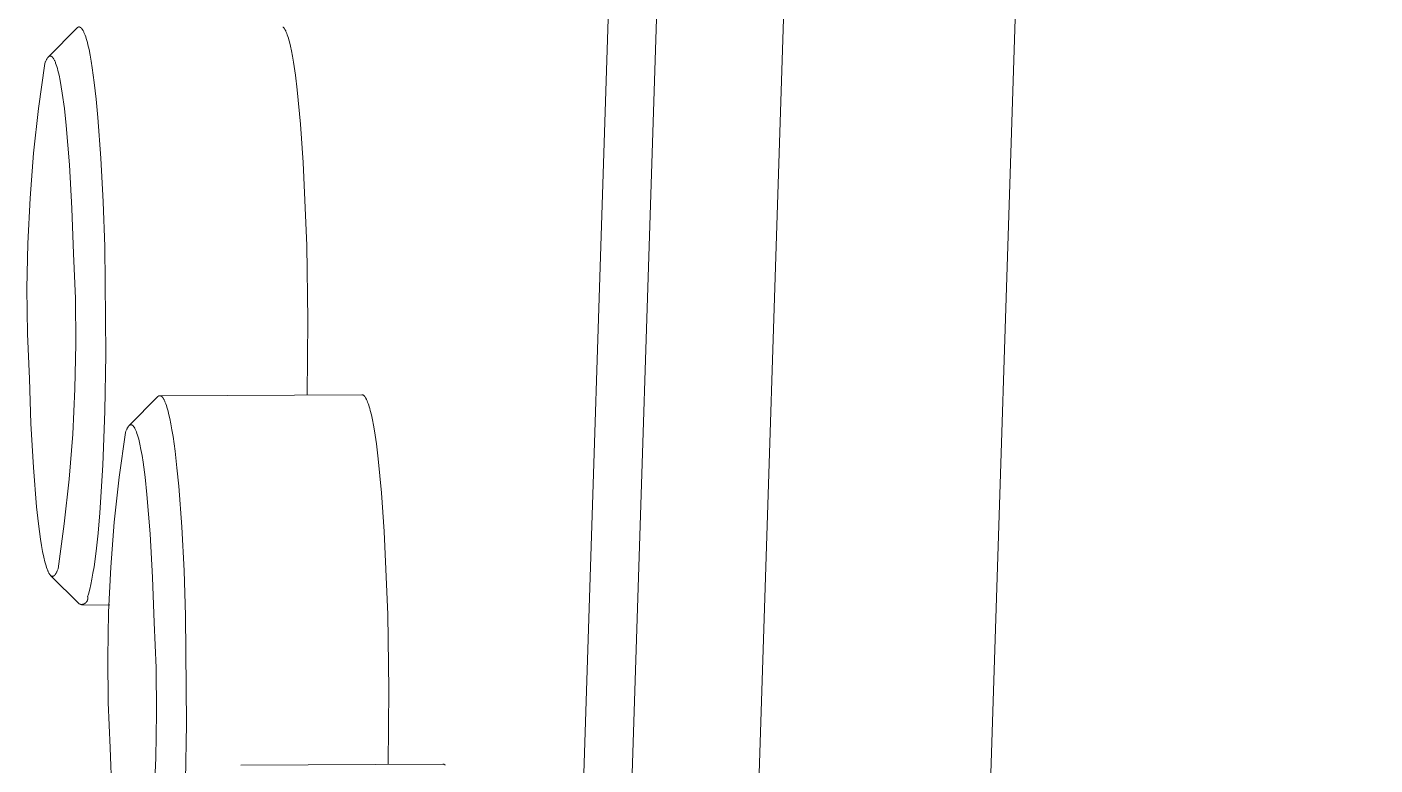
# Model space of a CAD drawing. Header units: millimetres. Extents: x 492 to 7139, y 278 to 5201.
# Drawn here: x 6153.16 to 6175.46, y 3312.97 to 3325.18 of the extents above; entities that cross this region are included whole.
import ezdxf

# ---------------------------------------------------------------- set-up
doc = ezdxf.new("R2010")
doc.units = ezdxf.units.MM
doc.layers.add('ZANO_R', color=7, linetype='Continuous', lineweight=0)

msp = doc.modelspace()

# ---------------------------------------------------------------- linework, layer by layer
at = {"layer": 'ZANO_R'}
for p, q in [((6168.821, 3512.785), (6157.357, 3157.392)), ((6158.049, 3154.169), (6169.523, 3509.694)), ((6160.119, 3153.435), (6171.612, 3508.985)), ((6175.463, 3508.997), (6163.938, 3153.459)), ((6153.518, 3324.695), (6153.98, 3325.163)), ((6153.98, 3325.163), (6153.982, 3325.165)), ((6153.982, 3325.165), (6153.985, 3325.168)), ((6153.985, 3325.168), (6153.987, 3325.169)), ((6153.987, 3325.169), (6153.989, 3325.171)), ((6153.989, 3325.171), (6153.991, 3325.173)), ((6153.991, 3325.173), (6153.993, 3325.174)), ((6153.993, 3325.174), (6153.996, 3325.176)), ((6153.996, 3325.176), (6153.998, 3325.177)), ((6153.998, 3325.177), (6154, 3325.178)), ((6154, 3325.178), (6154.002, 3325.179)), ((6154.002, 3325.179), (6154.005, 3325.18)), ((6154.005, 3325.18), (6154.007, 3325.181)), ((6154.007, 3325.181), (6154.009, 3325.181)), ((6154.009, 3325.181), (6154.011, 3325.182)), ((6154.011, 3325.182), (6154.014, 3325.182)), ((6154.014, 3325.182), (6154.016, 3325.182)), ((6154.016, 3325.182), (6154.018, 3325.182)), ((6154.018, 3325.182), (6154.02, 3325.182)), ((6154.02, 3325.182), (6154.023, 3325.182)), ((6154.023, 3325.182), (6154.025, 3325.182)), ((6154.025, 3325.182), (6154.027, 3325.181)), ((6154.027, 3325.181), (6154.03, 3325.18)), ((6154.03, 3325.18), (6154.032, 3325.18)), ((6154.032, 3325.18), (6154.034, 3325.179)), ((6154.034, 3325.179), (6154.036, 3325.178)), ((6154.036, 3325.178), (6154.039, 3325.176)), ((6154.039, 3325.176), (6154.041, 3325.175)), ((6154.041, 3325.175), (6154.043, 3325.173)), ((6154.043, 3325.173), (6154.046, 3325.172)), ((6154.046, 3325.172), (6154.048, 3325.17)), ((6154.048, 3325.17), (6154.05, 3325.168)), ((6154.05, 3325.168), (6154.053, 3325.166)), ((6154.053, 3325.166), (6154.055, 3325.164)), ((6154.055, 3325.164), (6154.057, 3325.161)), ((6154.057, 3325.161), (6154.06, 3325.159)), ((6154.06, 3325.159), (6154.062, 3325.156)), ((6154.062, 3325.156), (6154.064, 3325.153)), ((6154.064, 3325.153), (6154.067, 3325.15)), ((6154.067, 3325.15), (6154.069, 3325.147)), ((6154.069, 3325.147), (6154.071, 3325.144)), ((6154.071, 3325.144), (6154.074, 3325.141)), ((6154.074, 3325.141), (6154.076, 3325.137)), ((6154.076, 3325.137), (6154.078, 3325.133)), ((6154.078, 3325.133), (6154.081, 3325.129)), ((6154.081, 3325.129), (6154.085, 3325.121)), ((6154.085, 3325.121), (6154.09, 3325.112)), ((6154.09, 3325.112), (6154.095, 3325.103)), ((6154.095, 3325.103), (6154.099, 3325.093)), ((6154.099, 3325.093), (6154.104, 3325.082)), ((6154.104, 3325.082), (6154.109, 3325.071)), ((6154.109, 3325.071), (6154.118, 3325.047)), ((6157.396, 3325.18), (6157.394, 3325.182)), ((6157.398, 3325.178), (6157.396, 3325.18)), ((6157.4, 3325.176), (6157.398, 3325.178)), ((6157.402, 3325.174), (6157.4, 3325.176)), ((6157.405, 3325.171), (6157.402, 3325.174)), ((6157.407, 3325.168), (6157.405, 3325.171)), ((6157.409, 3325.166), (6157.407, 3325.168)), ((6157.411, 3325.163), (6157.409, 3325.166)), ((6157.413, 3325.159), (6157.411, 3325.163)), ((6157.416, 3325.156), (6157.413, 3325.159)), ((6157.42, 3325.149), (6157.416, 3325.156)), ((6157.424, 3325.142), (6157.42, 3325.149)), ((6157.429, 3325.134), (6157.424, 3325.142)), ((6157.433, 3325.126), (6157.429, 3325.134)), ((6157.438, 3325.117), (6157.433, 3325.126)), ((6157.442, 3325.107), (6157.438, 3325.117)), ((6157.446, 3325.097), (6157.442, 3325.107)), ((6157.455, 3325.076), (6157.446, 3325.097)), ((6157.464, 3325.052), (6157.455, 3325.076)), ((6154.118, 3325.047), (6154.128, 3325.02)), ((6154.128, 3325.02), (6154.137, 3324.991)), ((6154.137, 3324.991), (6154.146, 3324.959)), ((6154.146, 3324.959), (6154.156, 3324.925)), ((6154.156, 3324.925), (6154.165, 3324.888)), ((6154.165, 3324.888), (6154.183, 3324.807)), ((6157.473, 3325.026), (6157.464, 3325.052)), ((6157.482, 3324.998), (6157.473, 3325.026)), ((6157.49, 3324.968), (6157.482, 3324.998)), ((6157.499, 3324.936), (6157.49, 3324.968)), ((6157.516, 3324.864), (6157.499, 3324.936)), ((6157.534, 3324.785), (6157.516, 3324.864)), ((6153.468, 3324.617), (6153.472, 3324.626)), ((6153.472, 3324.626), (6153.476, 3324.635)), ((6153.476, 3324.635), (6153.48, 3324.643)), ((6153.48, 3324.643), (6153.484, 3324.651)), ((6153.484, 3324.651), (6153.489, 3324.658)), ((6153.489, 3324.658), (6153.491, 3324.662)), ((6153.491, 3324.662), (6153.493, 3324.665)), ((6153.493, 3324.665), (6153.495, 3324.668)), ((6153.495, 3324.668), (6153.497, 3324.671)), ((6153.497, 3324.671), (6153.499, 3324.674)), ((6153.499, 3324.674), (6153.502, 3324.677)), ((6153.502, 3324.677), (6153.504, 3324.679)), ((6153.504, 3324.679), (6153.506, 3324.682)), ((6153.506, 3324.682), (6153.508, 3324.684)), ((6153.508, 3324.684), (6153.51, 3324.686)), ((6153.51, 3324.686), (6153.513, 3324.688)), ((6153.513, 3324.688), (6153.515, 3324.69)), ((6153.515, 3324.69), (6153.517, 3324.692)), ((6153.517, 3324.692), (6153.519, 3324.694)), ((6153.519, 3324.694), (6153.522, 3324.695)), ((6153.522, 3324.695), (6153.524, 3324.697)), ((6153.524, 3324.697), (6153.526, 3324.698)), ((6153.526, 3324.698), (6153.528, 3324.699)), ((6153.528, 3324.699), (6153.531, 3324.7)), ((6153.531, 3324.7), (6153.533, 3324.7)), ((6153.533, 3324.7), (6153.535, 3324.701)), ((6153.535, 3324.701), (6153.537, 3324.701)), ((6153.537, 3324.701), (6153.54, 3324.702)), ((6153.54, 3324.702), (6153.542, 3324.702)), ((6153.542, 3324.702), (6153.544, 3324.702)), ((6153.544, 3324.702), (6153.547, 3324.701)), ((6153.547, 3324.701), (6153.549, 3324.701)), ((6153.549, 3324.701), (6153.551, 3324.7)), ((6153.551, 3324.7), (6153.553, 3324.7)), ((6153.553, 3324.7), (6153.556, 3324.699)), ((6153.556, 3324.699), (6153.558, 3324.698)), ((6153.558, 3324.698), (6153.56, 3324.697)), ((6153.56, 3324.697), (6153.563, 3324.695)), ((6153.563, 3324.695), (6153.565, 3324.694)), ((6153.565, 3324.694), (6153.567, 3324.692)), ((6153.567, 3324.692), (6153.57, 3324.69)), ((6153.57, 3324.69), (6153.572, 3324.688)), ((6153.572, 3324.688), (6153.574, 3324.686)), ((6153.574, 3324.686), (6153.577, 3324.684)), ((6153.577, 3324.684), (6153.579, 3324.682)), ((6153.579, 3324.682), (6153.581, 3324.679)), ((6153.581, 3324.679), (6153.584, 3324.676)), ((6153.584, 3324.676), (6153.586, 3324.673)), ((6153.586, 3324.673), (6153.588, 3324.67)), ((6153.588, 3324.67), (6153.591, 3324.667)), ((6153.591, 3324.667), (6153.593, 3324.663)), ((6153.593, 3324.663), (6153.595, 3324.66)), ((6153.595, 3324.66), (6153.598, 3324.656)), ((6153.598, 3324.656), (6153.6, 3324.652)), ((6153.6, 3324.652), (6153.603, 3324.648)), ((6153.603, 3324.648), (6153.607, 3324.639)), ((6153.607, 3324.639), (6153.612, 3324.629)), ((6153.612, 3324.629), (6153.617, 3324.619)), ((6153.617, 3324.619), (6153.621, 3324.608)), ((6154.183, 3324.807), (6154.201, 3324.717)), ((6154.201, 3324.717), (6154.219, 3324.617)), ((6157.55, 3324.697), (6157.534, 3324.785)), ((6157.567, 3324.601), (6157.55, 3324.697)), ((6153.347, 3323.835), (6153.451, 3324.575)), ((6153.451, 3324.575), (6153.459, 3324.597)), ((6153.459, 3324.597), (6153.463, 3324.607)), ((6153.463, 3324.607), (6153.468, 3324.617)), ((6153.621, 3324.608), (6153.626, 3324.597)), ((6153.626, 3324.597), (6153.631, 3324.584)), ((6153.631, 3324.584), (6153.64, 3324.558)), ((6153.64, 3324.558), (6153.65, 3324.528)), ((6153.65, 3324.528), (6153.659, 3324.496)), ((6153.659, 3324.496), (6153.669, 3324.461)), ((6153.669, 3324.461), (6153.687, 3324.383)), ((6154.219, 3324.617), (6154.237, 3324.508)), ((6154.237, 3324.508), (6154.27, 3324.265)), ((6157.599, 3324.385), (6157.567, 3324.601)), ((6153.687, 3324.383), (6153.705, 3324.294)), ((6153.705, 3324.294), (6153.723, 3324.194)), ((6153.723, 3324.194), (6153.741, 3324.084)), ((6154.27, 3324.265), (6154.302, 3323.989)), ((6157.63, 3324.14), (6157.599, 3324.385)), ((6153.741, 3324.084), (6153.775, 3323.835)), ((6154.302, 3323.989), (6154.331, 3323.685)), ((6157.684, 3323.575), (6157.63, 3324.14)), ((6153.266, 3323.092), (6153.347, 3323.835)), ((6153.775, 3323.835), (6153.806, 3323.551)), ((6153.806, 3323.551), (6153.859, 3322.898)), ((6154.331, 3323.685), (6154.381, 3323.013)), ((6157.729, 3322.937), (6157.684, 3323.575)), ((6153.207, 3322.347), (6153.266, 3323.092)), ((6153.859, 3322.898), (6153.899, 3322.176)), ((6154.381, 3323.013), (6154.418, 3322.289)), ((6157.786, 3321.566), (6157.729, 3322.937)), ((6153.17, 3321.601), (6153.207, 3322.347)), ((6153.899, 3322.176), (6153.925, 3321.433)), ((6154.418, 3322.289), (6154.443, 3321.55)), ((6153.156, 3320.853), (6153.17, 3321.601)), ((6154.443, 3321.55), (6154.46, 3319.76)), ((6157.804, 3320.329), (6157.786, 3321.566)), ((6153.925, 3321.433), (6153.957, 3320.686)), ((6153.165, 3320.106), (6153.156, 3320.853)), ((6153.957, 3320.686), (6153.965, 3319.939)), ((6157.793, 3319.092), (6157.804, 3320.329)), ((6153.196, 3319.36), (6153.165, 3320.106)), ((6153.965, 3319.939), (6153.951, 3319.191)), ((6154.46, 3319.76), (6154.444, 3318.821)), ((6153.222, 3318.617), (6153.196, 3319.36)), ((6153.951, 3319.191), (6153.915, 3318.445)), ((6154.854, 3318.592), (6155.316, 3319.061)), ((6155.316, 3319.061), (6155.319, 3319.063)), ((6155.319, 3319.063), (6155.321, 3319.065)), ((6155.321, 3319.065), (6155.323, 3319.067)), ((6155.323, 3319.067), (6155.325, 3319.069)), ((6155.325, 3319.069), (6155.327, 3319.071)), ((6155.327, 3319.071), (6155.33, 3319.072)), ((6155.33, 3319.072), (6155.332, 3319.073)), ((6155.332, 3319.073), (6155.334, 3319.075)), ((6155.334, 3319.075), (6155.336, 3319.076)), ((6155.336, 3319.076), (6155.339, 3319.077)), ((6155.339, 3319.077), (6155.341, 3319.078)), ((6155.341, 3319.078), (6155.343, 3319.078)), ((6155.343, 3319.078), (6155.345, 3319.079)), ((6155.345, 3319.079), (6155.348, 3319.079)), ((6155.348, 3319.079), (6155.35, 3319.08)), ((6155.35, 3319.08), (6155.352, 3319.08)), ((6155.352, 3319.08), (6155.354, 3319.08)), ((6155.354, 3319.08), (6155.357, 3319.08)), ((6155.357, 3319.08), (6155.359, 3319.08)), ((6155.359, 3319.08), (6158.698, 3319.096)), ((6155.359, 3319.08), (6155.361, 3319.079)), ((6155.361, 3319.079), (6155.363, 3319.079)), ((6155.363, 3319.079), (6155.366, 3319.078)), ((6155.366, 3319.078), (6155.368, 3319.077)), ((6155.368, 3319.077), (6155.37, 3319.076)), ((6155.37, 3319.076), (6155.373, 3319.075)), ((6155.373, 3319.075), (6155.375, 3319.074)), ((6155.375, 3319.074), (6155.377, 3319.073)), ((6155.377, 3319.073), (6155.38, 3319.071)), ((6155.38, 3319.071), (6155.382, 3319.07)), ((6155.382, 3319.07), (6155.384, 3319.068)), ((6155.384, 3319.068), (6155.387, 3319.066)), ((6155.387, 3319.066), (6155.389, 3319.064)), ((6155.389, 3319.064), (6155.391, 3319.061)), ((6155.391, 3319.061), (6155.394, 3319.059)), ((6155.394, 3319.059), (6155.396, 3319.057)), ((6155.396, 3319.057), (6155.398, 3319.054)), ((6155.398, 3319.054), (6155.401, 3319.051)), ((6155.401, 3319.051), (6155.403, 3319.048)), ((6155.403, 3319.048), (6155.405, 3319.045)), ((6155.405, 3319.045), (6155.408, 3319.042)), ((6155.408, 3319.042), (6155.41, 3319.038)), ((6158.701, 3319.096), (6158.698, 3319.096)), ((6158.703, 3319.096), (6158.701, 3319.096)), ((6158.705, 3319.095), (6158.703, 3319.096)), ((6158.707, 3319.095), (6158.705, 3319.095)), ((6158.709, 3319.095), (6158.707, 3319.095)), ((6158.711, 3319.094), (6158.709, 3319.095)), ((6158.713, 3319.093), (6158.711, 3319.094)), ((6158.716, 3319.092), (6158.713, 3319.093)), ((6158.718, 3319.091), (6158.716, 3319.092)), ((6158.72, 3319.09), (6158.718, 3319.091)), ((6158.722, 3319.089), (6158.72, 3319.09)), ((6158.724, 3319.087), (6158.722, 3319.089)), ((6158.726, 3319.086), (6158.724, 3319.087)), ((6158.729, 3319.084), (6158.726, 3319.086)), ((6158.731, 3319.082), (6158.729, 3319.084)), ((6158.733, 3319.08), (6158.731, 3319.082)), ((6158.735, 3319.078), (6158.733, 3319.08)), ((6158.737, 3319.076), (6158.735, 3319.078)), ((6158.739, 3319.074), (6158.737, 3319.076)), ((6158.742, 3319.071), (6158.739, 3319.074)), ((6158.744, 3319.069), (6158.742, 3319.071)), ((6158.746, 3319.066), (6158.744, 3319.069)), ((6158.748, 3319.063), (6158.746, 3319.066)), ((6158.75, 3319.06), (6158.748, 3319.063)), ((6158.753, 3319.057), (6158.75, 3319.06)), ((6158.755, 3319.054), (6158.753, 3319.057)), ((6158.759, 3319.047), (6158.755, 3319.054)), ((6158.764, 3319.04), (6158.759, 3319.047)), ((6154.444, 3318.821), (6154.411, 3317.929)), ((6155.41, 3319.038), (6155.412, 3319.035)), ((6155.412, 3319.035), (6155.415, 3319.031)), ((6155.415, 3319.031), (6155.417, 3319.027)), ((6155.417, 3319.027), (6155.422, 3319.019)), ((6155.422, 3319.019), (6155.426, 3319.01)), ((6155.426, 3319.01), (6155.431, 3319.001)), ((6155.431, 3319.001), (6155.436, 3318.991)), ((6155.436, 3318.991), (6155.44, 3318.98)), ((6155.44, 3318.98), (6155.445, 3318.969)), ((6155.445, 3318.969), (6155.455, 3318.944)), ((6155.455, 3318.944), (6155.464, 3318.917)), ((6155.464, 3318.917), (6155.473, 3318.888)), ((6155.473, 3318.888), (6155.483, 3318.856)), ((6155.483, 3318.856), (6155.492, 3318.822)), ((6155.492, 3318.822), (6155.501, 3318.785)), ((6158.768, 3319.032), (6158.764, 3319.04)), ((6158.772, 3319.024), (6158.768, 3319.032)), ((6158.777, 3319.015), (6158.772, 3319.024)), ((6158.781, 3319.005), (6158.777, 3319.015)), ((6158.786, 3318.995), (6158.781, 3319.005)), ((6158.794, 3318.974), (6158.786, 3318.995)), ((6158.803, 3318.95), (6158.794, 3318.974)), ((6158.812, 3318.924), (6158.803, 3318.95)), ((6158.821, 3318.896), (6158.812, 3318.924)), ((6158.83, 3318.866), (6158.821, 3318.896)), ((6158.838, 3318.833), (6158.83, 3318.866)), ((6158.856, 3318.762), (6158.838, 3318.833)), ((6153.262, 3317.894), (6153.222, 3318.617)), ((6154.86, 3318.594), (6154.862, 3318.595)), ((6154.862, 3318.595), (6154.864, 3318.596)), ((6154.864, 3318.596), (6154.867, 3318.597)), ((6154.867, 3318.597), (6154.869, 3318.598)), ((6154.869, 3318.598), (6154.871, 3318.598)), ((6154.871, 3318.598), (6154.873, 3318.599)), ((6154.873, 3318.599), (6154.876, 3318.599)), ((6154.876, 3318.599), (6154.878, 3318.599)), ((6154.878, 3318.599), (6154.88, 3318.599)), ((6154.88, 3318.599), (6154.883, 3318.599)), ((6154.883, 3318.599), (6154.885, 3318.598)), ((6154.885, 3318.598), (6154.887, 3318.598)), ((6154.887, 3318.598), (6154.889, 3318.597)), ((6154.889, 3318.597), (6154.892, 3318.596)), ((6154.892, 3318.596), (6154.894, 3318.595)), ((6154.894, 3318.595), (6154.896, 3318.594)), ((6155.501, 3318.785), (6155.52, 3318.705)), ((6155.52, 3318.705), (6155.538, 3318.614)), ((6155.538, 3318.614), (6155.556, 3318.514)), ((6158.873, 3318.682), (6158.856, 3318.762)), ((6158.89, 3318.594), (6158.873, 3318.682)), ((6153.915, 3318.445), (6153.856, 3317.7)), ((6154.683, 3317.732), (6154.787, 3318.472)), ((6154.787, 3318.472), (6154.795, 3318.494)), ((6154.795, 3318.494), (6154.799, 3318.505)), ((6154.799, 3318.505), (6154.803, 3318.514)), ((6154.803, 3318.514), (6154.808, 3318.524)), ((6154.808, 3318.524), (6154.812, 3318.532)), ((6154.812, 3318.532), (6154.816, 3318.541)), ((6154.816, 3318.541), (6154.82, 3318.548)), ((6154.82, 3318.548), (6154.825, 3318.556)), ((6154.825, 3318.556), (6154.827, 3318.559)), ((6154.827, 3318.559), (6154.829, 3318.562)), ((6154.829, 3318.562), (6154.831, 3318.566)), ((6154.831, 3318.566), (6154.833, 3318.569)), ((6154.833, 3318.569), (6154.835, 3318.572)), ((6154.835, 3318.572), (6154.838, 3318.574)), ((6154.838, 3318.574), (6154.84, 3318.577)), ((6154.84, 3318.577), (6154.842, 3318.579)), ((6154.842, 3318.579), (6154.844, 3318.582)), ((6154.844, 3318.582), (6154.846, 3318.584)), ((6154.846, 3318.584), (6154.849, 3318.586)), ((6154.849, 3318.586), (6154.851, 3318.588)), ((6154.851, 3318.588), (6154.853, 3318.589)), ((6154.853, 3318.589), (6154.855, 3318.591)), ((6154.855, 3318.591), (6154.858, 3318.593)), ((6154.858, 3318.593), (6154.86, 3318.594)), ((6154.896, 3318.594), (6154.899, 3318.593)), ((6154.899, 3318.593), (6154.901, 3318.591)), ((6154.901, 3318.591), (6154.903, 3318.589)), ((6154.903, 3318.589), (6154.906, 3318.588)), ((6154.906, 3318.588), (6154.908, 3318.586)), ((6154.908, 3318.586), (6154.91, 3318.583)), ((6154.91, 3318.583), (6154.913, 3318.581)), ((6154.913, 3318.581), (6154.915, 3318.579)), ((6154.915, 3318.579), (6154.917, 3318.576)), ((6154.917, 3318.576), (6154.92, 3318.573)), ((6154.92, 3318.573), (6154.922, 3318.57)), ((6154.922, 3318.57), (6154.924, 3318.567)), ((6154.924, 3318.567), (6154.927, 3318.564)), ((6154.927, 3318.564), (6154.929, 3318.56)), ((6154.929, 3318.56), (6154.932, 3318.557)), ((6154.932, 3318.557), (6154.934, 3318.553)), ((6154.934, 3318.553), (6154.936, 3318.549)), ((6154.936, 3318.549), (6154.939, 3318.545)), ((6154.939, 3318.545), (6154.943, 3318.536)), ((6154.943, 3318.536), (6154.948, 3318.526)), ((6154.948, 3318.526), (6154.953, 3318.516)), ((6154.953, 3318.516), (6154.958, 3318.505)), ((6154.958, 3318.505), (6154.962, 3318.494)), ((6154.962, 3318.494), (6154.967, 3318.481)), ((6154.967, 3318.481), (6154.976, 3318.455)), ((6154.976, 3318.455), (6154.986, 3318.425)), ((6154.986, 3318.425), (6154.995, 3318.393)), ((6154.995, 3318.393), (6155.005, 3318.358)), ((6155.556, 3318.514), (6155.573, 3318.405)), ((6155.573, 3318.405), (6155.607, 3318.161)), ((6158.907, 3318.498), (6158.89, 3318.594)), ((6158.939, 3318.282), (6158.907, 3318.498)), ((6155.005, 3318.358), (6155.023, 3318.28)), ((6155.023, 3318.28), (6155.042, 3318.19)), ((6155.042, 3318.19), (6155.06, 3318.09)), ((6155.607, 3318.161), (6155.639, 3317.885)), ((6158.969, 3318.037), (6158.939, 3318.282)), ((6154.411, 3317.929), (6154.362, 3317.141)), ((6155.06, 3318.09), (6155.077, 3317.98)), ((6155.077, 3317.98), (6155.111, 3317.731)), ((6159.024, 3317.471), (6158.969, 3318.037)), ((6153.316, 3317.242), (6153.262, 3317.894)), ((6154.601, 3316.988), (6154.683, 3317.732)), ((6155.111, 3317.731), (6155.142, 3317.446)), ((6155.639, 3317.885), (6155.668, 3317.581)), ((6153.856, 3317.7), (6153.774, 3316.957)), ((6155.668, 3317.581), (6155.718, 3316.908)), ((6155.142, 3317.446), (6155.196, 3316.793)), ((6159.069, 3316.832), (6159.024, 3317.471)), ((6153.347, 3316.958), (6153.316, 3317.242)), ((6154.362, 3317.141), (6154.332, 3316.802)), ((6153.38, 3316.708), (6153.347, 3316.958)), ((6153.774, 3316.957), (6153.67, 3316.217)), ((6154.542, 3316.243), (6154.601, 3316.988)), ((6155.718, 3316.908), (6155.755, 3316.183)), ((6159.126, 3315.459), (6159.069, 3316.832)), ((6153.398, 3316.598), (6153.38, 3316.708)), ((6153.416, 3316.499), (6153.398, 3316.598)), ((6154.332, 3316.802), (6154.301, 3316.504)), ((6155.196, 3316.793), (6155.236, 3316.07)), ((6153.434, 3316.409), (6153.416, 3316.499)), ((6153.453, 3316.331), (6153.434, 3316.409)), ((6154.301, 3316.504), (6154.267, 3316.25)), ((6153.462, 3316.296), (6153.453, 3316.331)), ((6153.472, 3316.264), (6153.462, 3316.296)), ((6153.481, 3316.235), (6153.472, 3316.264)), ((6153.491, 3316.208), (6153.481, 3316.235)), ((6153.495, 3316.196), (6153.491, 3316.208)), ((6153.5, 3316.184), (6153.495, 3316.196)), ((6153.505, 3316.173), (6153.5, 3316.184)), ((6153.509, 3316.163), (6153.505, 3316.173)), ((6153.514, 3316.153), (6153.509, 3316.163)), ((6153.519, 3316.145), (6153.514, 3316.153)), ((6153.521, 3316.14), (6153.519, 3316.145)), ((6153.641, 3316.148), (6153.637, 3316.14)), ((6153.646, 3316.157), (6153.641, 3316.148)), ((6153.65, 3316.165), (6153.646, 3316.157)), ((6153.654, 3316.175), (6153.65, 3316.165)), ((6153.658, 3316.184), (6153.654, 3316.175)), ((6153.662, 3316.195), (6153.658, 3316.184)), ((6153.67, 3316.217), (6153.662, 3316.195)), ((6154.267, 3316.25), (6154.249, 3316.14)), ((6154.506, 3315.496), (6154.542, 3316.243)), ((6155.755, 3316.183), (6155.781, 3315.443)), ((6153.524, 3316.136), (6153.521, 3316.14)), ((6153.526, 3316.133), (6153.524, 3316.136)), ((6153.528, 3316.129), (6153.526, 3316.133)), ((6153.531, 3316.125), (6153.528, 3316.129)), ((6153.533, 3316.122), (6153.531, 3316.125)), ((6153.535, 3316.119), (6153.533, 3316.122)), ((6153.538, 3316.116), (6153.535, 3316.119)), ((6153.54, 3316.113), (6153.538, 3316.116)), ((6153.542, 3316.11), (6153.54, 3316.113)), ((6153.545, 3316.108), (6153.542, 3316.11)), ((6153.547, 3316.106), (6153.545, 3316.108)), ((6154.022, 3315.633), (6153.547, 3316.106)), ((6153.549, 3316.104), (6153.547, 3316.106)), ((6153.552, 3316.102), (6153.549, 3316.104)), ((6153.554, 3316.1), (6153.552, 3316.102)), ((6153.556, 3316.098), (6153.554, 3316.1)), ((6153.559, 3316.097), (6153.556, 3316.098)), ((6153.561, 3316.095), (6153.559, 3316.097)), ((6153.563, 3316.094), (6153.561, 3316.095)), ((6153.566, 3316.093), (6153.563, 3316.094)), ((6153.568, 3316.092), (6153.566, 3316.093)), ((6153.57, 3316.091), (6153.568, 3316.092)), ((6153.573, 3316.091), (6153.57, 3316.091)), ((6153.575, 3316.091), (6153.573, 3316.091)), ((6153.577, 3316.09), (6153.575, 3316.091)), ((6153.579, 3316.09), (6153.577, 3316.09)), ((6153.582, 3316.09), (6153.579, 3316.09)), ((6153.584, 3316.091), (6153.582, 3316.09)), ((6153.586, 3316.091), (6153.584, 3316.091)), ((6153.589, 3316.091), (6153.586, 3316.091)), ((6153.591, 3316.092), (6153.589, 3316.091)), ((6153.593, 3316.093), (6153.591, 3316.092)), ((6153.595, 3316.094), (6153.593, 3316.093)), ((6153.598, 3316.095), (6153.595, 3316.094)), ((6153.6, 3316.097), (6153.598, 3316.095)), ((6153.602, 3316.098), (6153.6, 3316.097)), ((6153.604, 3316.1), (6153.602, 3316.098)), ((6153.607, 3316.101), (6153.604, 3316.1)), ((6153.609, 3316.103), (6153.607, 3316.101)), ((6153.611, 3316.105), (6153.609, 3316.103)), ((6153.613, 3316.107), (6153.611, 3316.105)), ((6153.615, 3316.11), (6153.613, 3316.107)), ((6153.618, 3316.112), (6153.615, 3316.11)), ((6153.62, 3316.115), (6153.618, 3316.112)), ((6153.622, 3316.117), (6153.62, 3316.115)), ((6153.624, 3316.12), (6153.622, 3316.117)), ((6153.626, 3316.123), (6153.624, 3316.12)), ((6153.628, 3316.127), (6153.626, 3316.123)), ((6153.631, 3316.13), (6153.628, 3316.127)), ((6153.633, 3316.133), (6153.631, 3316.13)), ((6153.635, 3316.137), (6153.633, 3316.133)), ((6153.637, 3316.14), (6153.635, 3316.137)), ((6154.214, 3315.954), (6154.196, 3315.877)), ((6154.232, 3316.041), (6154.214, 3315.954)), ((6154.249, 3316.14), (6154.232, 3316.041)), ((6155.236, 3316.07), (6155.262, 3315.326)), ((6154.157, 3315.694), (6154.158, 3315.698)), ((6154.158, 3315.698), (6154.159, 3315.701)), ((6154.159, 3315.701), (6154.16, 3315.705)), ((6154.169, 3315.781), (6154.16, 3315.755)), ((6154.161, 3315.751), (6154.16, 3315.755)), ((6154.16, 3315.705), (6154.161, 3315.708)), ((6154.161, 3315.747), (6154.161, 3315.751)), ((6154.162, 3315.744), (6154.161, 3315.747)), ((6154.161, 3315.708), (6154.162, 3315.712)), ((6154.162, 3315.74), (6154.162, 3315.744)), ((6154.163, 3315.737), (6154.162, 3315.74)), ((6154.162, 3315.715), (6154.163, 3315.719)), ((6154.162, 3315.712), (6154.162, 3315.715)), ((6154.163, 3315.733), (6154.163, 3315.737)), ((6154.163, 3315.73), (6154.163, 3315.733)), ((6154.163, 3315.726), (6154.163, 3315.73)), ((6154.163, 3315.722), (6154.163, 3315.726)), ((6154.163, 3315.719), (6154.163, 3315.722)), ((6154.178, 3315.81), (6154.169, 3315.781)), ((6154.187, 3315.842), (6154.178, 3315.81)), ((6154.196, 3315.877), (6154.187, 3315.842)), ((6154.023, 3315.631), (6154.026, 3315.63)), ((6154.026, 3315.63), (6154.03, 3315.629)), ((6154.03, 3315.629), (6154.033, 3315.628)), ((6154.033, 3315.628), (6154.037, 3315.627)), ((6154.037, 3315.627), (6154.04, 3315.627)), ((6154.04, 3315.627), (6154.044, 3315.626)), ((6154.044, 3315.626), (6154.047, 3315.625)), ((6154.047, 3315.625), (6154.051, 3315.625)), ((6154.051, 3315.625), (6154.055, 3315.625)), ((6154.055, 3315.625), (6154.058, 3315.625)), ((6154.058, 3315.625), (6154.062, 3315.625)), ((6154.062, 3315.625), (6154.065, 3315.625)), ((6154.529, 3315.616), (6154.064, 3315.614)), ((6154.065, 3315.625), (6154.069, 3315.625)), ((6154.069, 3315.625), (6154.073, 3315.626)), ((6154.073, 3315.626), (6154.076, 3315.626)), ((6154.076, 3315.626), (6154.08, 3315.627)), ((6154.08, 3315.627), (6154.083, 3315.628)), ((6154.083, 3315.628), (6154.087, 3315.628)), ((6154.087, 3315.628), (6154.09, 3315.629)), ((6154.09, 3315.629), (6154.093, 3315.631)), ((6154.093, 3315.631), (6154.097, 3315.632)), ((6154.097, 3315.632), (6154.1, 3315.633)), ((6154.1, 3315.633), (6154.103, 3315.635)), ((6154.103, 3315.635), (6154.107, 3315.636)), ((6154.107, 3315.636), (6154.11, 3315.638)), ((6154.11, 3315.638), (6154.113, 3315.64)), ((6154.113, 3315.64), (6154.116, 3315.642)), ((6154.116, 3315.642), (6154.119, 3315.644)), ((6154.119, 3315.644), (6154.122, 3315.646)), ((6154.122, 3315.646), (6154.125, 3315.648)), ((6154.125, 3315.648), (6154.127, 3315.65)), ((6154.127, 3315.65), (6154.13, 3315.653)), ((6154.13, 3315.653), (6154.133, 3315.655)), ((6154.133, 3315.655), (6154.135, 3315.658)), ((6154.135, 3315.658), (6154.138, 3315.66)), ((6154.138, 3315.66), (6154.14, 3315.663)), ((6154.14, 3315.663), (6154.142, 3315.666)), ((6154.142, 3315.666), (6154.144, 3315.669)), ((6154.144, 3315.669), (6154.146, 3315.672)), ((6154.146, 3315.672), (6154.148, 3315.675)), ((6154.148, 3315.675), (6154.15, 3315.678)), ((6154.15, 3315.678), (6154.152, 3315.681)), ((6154.152, 3315.681), (6154.153, 3315.684)), ((6154.153, 3315.684), (6154.155, 3315.688)), ((6154.155, 3315.688), (6154.156, 3315.691)), ((6154.156, 3315.691), (6154.157, 3315.694)), ((6154.492, 3314.749), (6154.506, 3315.496)), ((6155.262, 3315.326), (6155.293, 3314.578)), ((6155.781, 3315.443), (6155.797, 3313.651)), ((6159.144, 3314.219), (6159.126, 3315.459)), ((6154.5, 3314.001), (6154.492, 3314.749)), ((6155.293, 3314.578), (6155.302, 3313.831)), ((6159.133, 3312.979), (6159.144, 3314.219)), ((6154.532, 3313.254), (6154.5, 3314.001)), ((6155.302, 3313.831), (6155.288, 3313.083)), ((6155.797, 3313.651), (6155.781, 3312.711)), ((6154.558, 3312.51), (6154.532, 3313.254)), ((6155.288, 3313.083), (6155.252, 3312.336)), ((6156.697, 3312.967), (6160.04, 3312.983)), ((6160.042, 3312.983), (6160.04, 3312.983)), ((6160.044, 3312.983), (6160.042, 3312.983)), ((6160.046, 3312.983), (6160.044, 3312.983)), ((6160.048, 3312.982), (6160.046, 3312.983)), ((6160.051, 3312.982), (6160.048, 3312.982)), ((6160.053, 3312.981), (6160.051, 3312.982)), ((6160.055, 3312.98), (6160.053, 3312.981)), ((6160.057, 3312.98), (6160.055, 3312.98)), ((6160.059, 3312.978), (6160.057, 3312.98)), ((6160.061, 3312.977), (6160.059, 3312.978)), ((6160.064, 3312.976), (6160.061, 3312.977)), ((6160.066, 3312.975), (6160.064, 3312.976)), ((6160.068, 3312.973), (6160.066, 3312.975)), ((6160.07, 3312.971), (6160.068, 3312.973)), ((6160.072, 3312.97), (6160.07, 3312.971)), ((6160.074, 3312.968), (6160.072, 3312.97)), ((6160.077, 3312.966), (6160.074, 3312.968))]:
    msp.add_line(p, q, dxfattribs=at)

doc.saveas('drawing.dxf')
